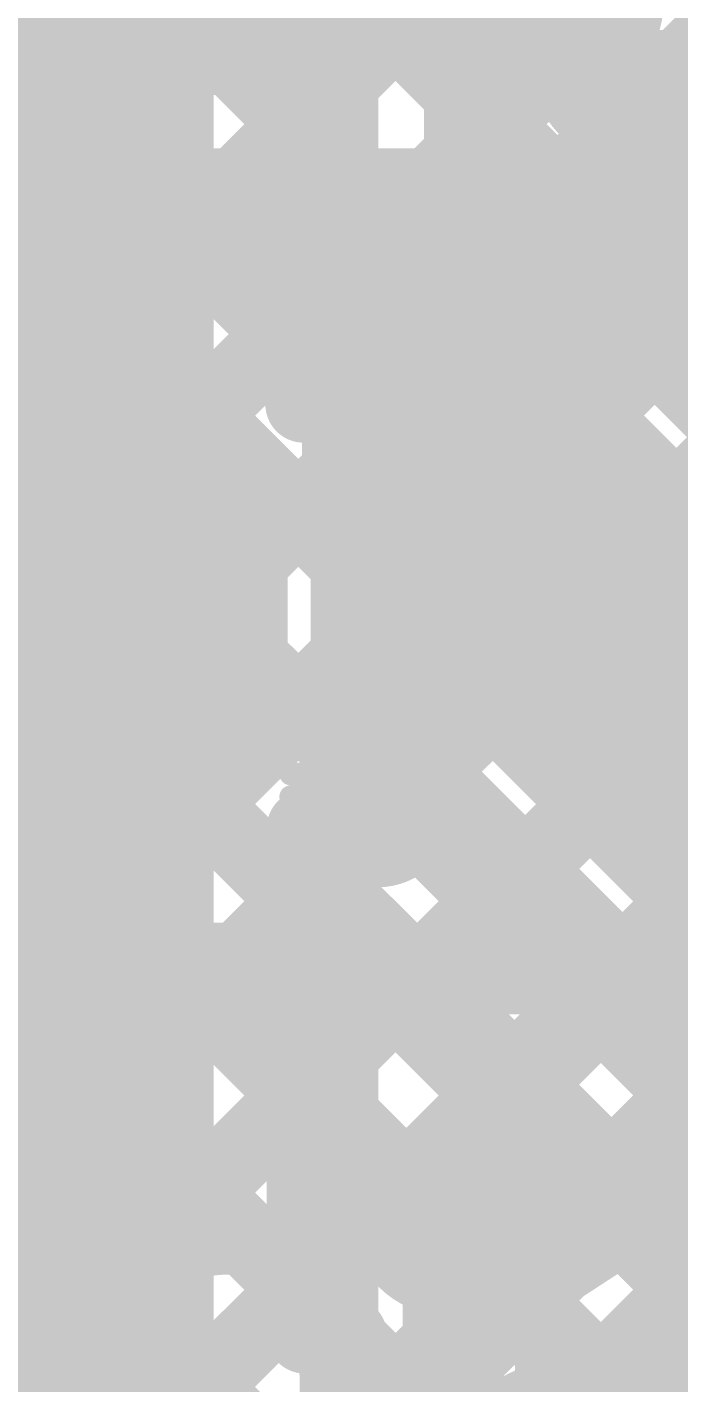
# Model space of a CAD drawing. Header units: millimetres. Extents: x -0.33 to 3.26, y -0.12 to 2.83.
# Drawn here: x 2.1725 to 2.2578, y 1.6632 to 1.8409 of the extents above; entities that cross this region are included whole.
import ezdxf

# ---------------------------------------------------------------- set-up
doc = ezdxf.new("R2010")
doc.units = ezdxf.units.MM
doc.header["$MEASUREMENT"] = 0
for name, color, linetype in [('BottomLayer', 5, 'Continuous'), ('BottomOverlay', 54, 'Continuous'), ('BottomPaste', 16, 'Continuous'), ('BottomSolder', 6, 'Continuous'), ('TopLayer', 1, 'Continuous'), ('TopOverlay', 2, 'Continuous'), ('ViaHoleLayer', 16, 'Continuous')]:
    doc.layers.add(name, color=color, linetype=linetype)
doc.styles.add('Agency FB', font='', dxfattribs={"height": 0.2})
doc.styles.add('Arial', font='', dxfattribs={"height": 0.2})
doc.styles.get('Agency FB').set_extended_font_data('Agency FB')
doc.styles.get('Arial').set_extended_font_data('Arial')

# ---------------------------------------------------------------- blocks, each defined once
blk = doc.blocks.new('SOT23_3_B_180')
at = {"layer": 'BottomLayer'}
for points in [[(-0.02166, 0.02657), (-0.05316, 0.02657), (-0.05316, 0.05807), (-0.02166, 0.05807)], [(0.05314, 0.02657), (0.02165, 0.02657), (0.02165, 0.05807), (0.05314, 0.05807)], [(0.01574, -0.05807), (-0.01575, -0.05807), (-0.01575, -0.02657), (0.01574, -0.02657)]]:
    blk.add_hatch(color=5, dxfattribs=at).paths.add_polyline_path(points)
at = {"layer": 'BottomPaste'}
for points in [[(-0.02166, 0.02657), (-0.05316, 0.02657), (-0.05316, 0.05807), (-0.02166, 0.05807)], [(0.05314, 0.02657), (0.02165, 0.02657), (0.02165, 0.05807), (0.05314, 0.05807)], [(0.01574, -0.05807), (-0.01575, -0.05807), (-0.01575, -0.02657), (0.01574, -0.02657)]]:
    blk.add_hatch(color=16, dxfattribs=at).paths.add_polyline_path(points)
at = {"layer": 'BottomSolder'}
for points in [[(-0.01766, 0.02257), (-0.05716, 0.02257), (-0.05716, 0.06207), (-0.01766, 0.06207)], [(0.05714, 0.02257), (0.01765, 0.02257), (0.01765, 0.06207), (0.05714, 0.06207)], [(0.01974, -0.06207), (-0.01975, -0.06207), (-0.01975, -0.02257), (0.01974, -0.02257)]]:
    blk.add_hatch(color=6, dxfattribs=at).paths.add_polyline_path(points)
at = {"layer": 'BottomOverlay'}
for points, const_width in [([(-0.06409, 0.068, 1), (-0.07393, 0.068, 1)], 0.00984), ([(-0.07639, 0.068, 1), (-0.07147, 0.068, 1)], 0.00492), ([(-0.06655, 0.068, 1), (-0.06162, 0.068, 1)], 0.00492), ([(-0.01351, 0.032, 1), (-0.00851, 0.032, 1)], 0.005), ([(0.00849, 0.032, 1), (0.01349, 0.032, 1)], 0.005), ([(-0.06651, 0.03, 1), (-0.06151, 0.03, 1)], 0.005), ([(0.06149, 0.03, 1), (0.06649, 0.03, 1)], 0.005), ([(0.02649, -0.031, 1), (0.03149, -0.031, 1)], 0.005), ([(0.06149, -0.031, 1), (0.06649, -0.031, 1)], 0.005), ([(0.06149, -0.031, 1), (0.06649, -0.031, 1)], 0.005), ([(-0.06651, -0.032, 1), (-0.06151, -0.032, 1)], 0.005), ([(-0.06651, -0.032, 1), (-0.06151, -0.032, 1)], 0.005), ([(-0.03151, -0.032, 1), (-0.02651, -0.032, 1)], 0.005)]:
    blk.add_lwpolyline(points, format="xyb", close=True, dxfattribs=dict(at, const_width=const_width))
at = {"layer": 'BottomOverlay', "const_width": 0.01}
for points in [[(0.01099, 0.032), (-0.01101, 0.032)], [(-0.06401, 0.03), (-0.06401, -0.032)], [(0.06399, 0.03), (0.06399, -0.031)], [(0.06399, -0.031), (0.02899, -0.031)], [(-0.02901, -0.032), (-0.06401, -0.032)]]:
    blk.add_lwpolyline(points, dxfattribs=at)
blk = doc.blocks.new('SOT23_3_B_182')
at = {"layer": 'BottomLayer'}
for points in [[(-0.02166, 0.02657), (-0.05316, 0.02657), (-0.05316, 0.05807), (-0.02166, 0.05807)], [(0.05314, 0.02657), (0.02165, 0.02657), (0.02165, 0.05807), (0.05314, 0.05807)], [(0.01574, -0.05807), (-0.01575, -0.05807), (-0.01575, -0.02657), (0.01574, -0.02657)]]:
    blk.add_hatch(color=5, dxfattribs=at).paths.add_polyline_path(points)
at = {"layer": 'BottomPaste'}
for points in [[(-0.02166, 0.02657), (-0.05316, 0.02657), (-0.05316, 0.05807), (-0.02166, 0.05807)], [(0.05314, 0.02657), (0.02165, 0.02657), (0.02165, 0.05807), (0.05314, 0.05807)], [(0.01574, -0.05807), (-0.01575, -0.05807), (-0.01575, -0.02657), (0.01574, -0.02657)]]:
    blk.add_hatch(color=16, dxfattribs=at).paths.add_polyline_path(points)
at = {"layer": 'BottomSolder'}
for points in [[(-0.01766, 0.02257), (-0.05716, 0.02257), (-0.05716, 0.06207), (-0.01766, 0.06207)], [(0.05714, 0.02257), (0.01765, 0.02257), (0.01765, 0.06207), (0.05714, 0.06207)], [(0.01974, -0.06207), (-0.01975, -0.06207), (-0.01975, -0.02257), (0.01974, -0.02257)]]:
    blk.add_hatch(color=6, dxfattribs=at).paths.add_polyline_path(points)
at = {"layer": 'BottomOverlay'}
for points, const_width in [([(-0.06409, 0.068, 1), (-0.07393, 0.068, 1)], 0.00984), ([(-0.07639, 0.068, 1), (-0.07147, 0.068, 1)], 0.00492), ([(-0.06655, 0.068, 1), (-0.06162, 0.068, 1)], 0.00492), ([(-0.01351, 0.032, 1), (-0.00851, 0.032, 1)], 0.005), ([(0.00849, 0.032, 1), (0.01349, 0.032, 1)], 0.005), ([(-0.06651, 0.03, 1), (-0.06151, 0.03, 1)], 0.005), ([(0.06149, 0.03, 1), (0.06649, 0.03, 1)], 0.005), ([(0.02649, -0.031, 1), (0.03149, -0.031, 1)], 0.005), ([(0.06149, -0.031, 1), (0.06649, -0.031, 1)], 0.005), ([(0.06149, -0.031, 1), (0.06649, -0.031, 1)], 0.005), ([(-0.06651, -0.032, 1), (-0.06151, -0.032, 1)], 0.005), ([(-0.06651, -0.032, 1), (-0.06151, -0.032, 1)], 0.005), ([(-0.03151, -0.032, 1), (-0.02651, -0.032, 1)], 0.005)]:
    blk.add_lwpolyline(points, format="xyb", close=True, dxfattribs=dict(at, const_width=const_width))
at = {"layer": 'BottomOverlay', "const_width": 0.01}
for points in [[(0.01099, 0.032), (-0.01101, 0.032)], [(-0.06401, 0.03), (-0.06401, -0.032)], [(0.06399, 0.03), (0.06399, -0.031)], [(0.06399, -0.031), (0.02899, -0.031)], [(-0.02901, -0.032), (-0.06401, -0.032)]]:
    blk.add_lwpolyline(points, dxfattribs=at)

msp = doc.modelspace()

# ---------------------------------------------------------------- hatches: boundary and pattern name
at = {"layer": 'BottomLayer'}
msp.add_hatch(color=5, dxfattribs=at).paths.add_polyline_path([(2.13945, 1.832), (2.21745, 1.832), (2.21745, 1.905), (2.13945, 1.905)])
h = msp.add_hatch(color=5, dxfattribs=at)
edge = h.paths.add_edge_path()
edge.add_arc((2.244, 1.844), 0.01181, 0, 360)
h = msp.add_hatch(color=5, dxfattribs=at)
edge = h.paths.add_edge_path()
edge.add_arc((2.244, 1.804), 0.01181, 0, 360)
h = msp.add_hatch(color=5, dxfattribs=at)
edge = h.paths.add_edge_path()
edge.add_arc((2.267, 1.685), 0.01181, 0, 360)
h = msp.add_hatch(color=5, dxfattribs=at)
edge = h.paths.add_edge_path()
edge.add_arc((2.227, 1.684), 0.01181, 0, 360)
at = {"layer": 'TopLayer'}
h = msp.add_hatch(color=1, dxfattribs=at)
edge = h.paths.add_edge_path()
edge.add_arc((2.244, 1.844), 0.01181, 0, 360)
h = msp.add_hatch(color=1, dxfattribs=at)
edge = h.paths.add_edge_path()
edge.add_arc((2.244, 1.804), 0.01181, 0, 360)
h = msp.add_hatch(color=1, dxfattribs=at)
edge = h.paths.add_edge_path()
edge.add_arc((2.267, 1.685), 0.01181, 0, 360)
h = msp.add_hatch(color=1, dxfattribs=at)
edge = h.paths.add_edge_path()
edge.add_arc((2.227, 1.684), 0.01181, 0, 360)
at = {"layer": 'ViaHoleLayer'}
h = msp.add_hatch(color=16, dxfattribs=at)
edge = h.paths.add_edge_path()
edge.add_arc((2.244, 1.844), 0.00787, 0, 360)
h = msp.add_hatch(color=16, dxfattribs=at)
edge = h.paths.add_edge_path()
edge.add_arc((2.244, 1.804), 0.00787, 0, 360)
h = msp.add_hatch(color=16, dxfattribs=at)
edge = h.paths.add_edge_path()
edge.add_arc((2.227, 1.684), 0.00787, 0, 360)

# ---------------------------------------------------------------- linework, layer by layer
at = {"layer": 'BottomLayer'}
for points, const_width in [([(2.22945, 1.83547), (2.29448, 1.9005)], 0.01), ([(2.22945, 1.82), (2.22945, 1.9005)], 0.01), ([(2.21369, 1.79142), (2.30657, 1.8843)], 0.01), ([(2.21461, 1.76406), (2.30833, 1.85778)], 0.01), ([(2.05645, 1.8505), (2.17095, 1.8505)], 0.02), ([(2.22945, 1.85194), (2.32022, 1.76118)], 0.01), ([(2.20886, 1.73003), (2.30833, 1.8295)], 0.01), ([(2.22945, 1.82366), (2.29878, 1.75433)], 0.01), ([(2.18656, 1.82), (2.22945, 1.82)], 0.01), ([(2.18656, 1.82), (2.20238, 1.80418)], 0.01), ([(2.20027, 1.80629), (2.21398, 1.82)], 0.01), ([(2.20483, 1.82), (2.28455, 1.74028)], 0.01), ([(2.16245, 1.813), (2.18686, 1.78859)], 0.02), ([(2.20886, 1.70174), (2.30833, 1.80121)], 0.01), ([(2.18686, 1.76367), (2.18686, 1.78859)], 0.02), ([(2.20868, 1.79142), (2.21461, 1.79142)], 0.01), ([(2.21461, 1.73593), (2.21461, 1.79142)], 0.01), ([(2.20886, 1.67346), (2.32572, 1.79032)], 0.01), ([(2.21461, 1.78193), (2.2741, 1.72244)], 0.01), ([(2.18686, 1.64167), (2.18686, 1.76367)], 0.02), ([(2.21461, 1.75365), (2.2741, 1.69416)], 0.01), ([(2.20886, 1.73593), (2.21461, 1.73593)], 0.01), ([(2.20886, 1.66942), (2.20886, 1.73593)], 0.01), ([(2.20886, 1.73111), (2.2741, 1.66587)], 0.01), ([(2.21461, 1.65092), (2.2741, 1.71041)], 0.01), ([(2.20886, 1.70283), (2.2741, 1.63759)], 0.01), ([(2.21461, 1.62264), (2.2741, 1.68213)], 0.01), ([(2.20886, 1.67454), (2.21398, 1.66942)], 0.01), ([(2.20886, 1.66942), (2.21461, 1.66942)], 0.01), ([(2.21461, 1.61393), (2.21461, 1.66942)], 0.01), ([(2.21461, 1.6688), (2.40747, 1.47593)], 0.01)]:
    msp.add_lwpolyline(points, dxfattribs=dict(at, const_width=const_width))
for points, const_width in [([(2.16595, 1.8505, 1), (2.17595, 1.8505, 1)], 0.01), ([(2.22695, 1.83547, 1), (2.23195, 1.83547, 1)], 0.005), ([(2.22695, 1.82366, 1), (2.23195, 1.82366, 1)], 0.005), ([(2.18406, 1.82, 1), (2.18906, 1.82, 1)], 0.005), ([(2.18406, 1.82, 1), (2.18906, 1.82, 1)], 0.005), ([(2.20233, 1.82, 1), (2.20733, 1.82, 1)], 0.005), ([(2.21148, 1.82, 1), (2.21648, 1.82, 1)], 0.005), ([(2.22695, 1.82, 1), (2.23195, 1.82, 1)], 0.005), ([(2.22695, 1.82, 1), (2.23195, 1.82, 1)], 0.005), ([(2.19777, 1.80629, 1), (2.20277, 1.80629, 1)], 0.005), ([(2.19988, 1.80418, 1), (2.20488, 1.80418, 1)], 0.005), ([(2.19988, 1.80418, 1), (2.20488, 1.80418, 1)], 0.005), ([(2.19992, 1.80414, 1), (2.20492, 1.80414, 1)], 0.005), ([(2.18186, 1.78859, 1), (2.19186, 1.78859, 1)], 0.01), ([(2.18186, 1.78859, 1), (2.19186, 1.78859, 1)], 0.01), ([(2.20618, 1.79142, 1), (2.21118, 1.79142, 1)], 0.005), ([(2.20618, 1.79142, 1), (2.21118, 1.79142, 1)], 0.005), ([(2.20618, 1.79142, 1), (2.21118, 1.79142, 1)], 0.005), ([(2.21119, 1.79142, 1), (2.21619, 1.79142, 1)], 0.005), ([(2.21211, 1.79142, 1), (2.21711, 1.79142, 1)], 0.005), ([(2.21211, 1.79142, 1), (2.21711, 1.79142, 1)], 0.005), ([(2.21211, 1.78193, 1), (2.21711, 1.78193, 1)], 0.005), ([(2.18186, 1.76367, 1), (2.19186, 1.76367, 1)], 0.01), ([(2.18186, 1.76367, 1), (2.19186, 1.76367, 1)], 0.01), ([(2.21211, 1.76406, 1), (2.21711, 1.76406, 1)], 0.005), ([(2.21211, 1.75365, 1), (2.21711, 1.75365, 1)], 0.005), ([(2.20636, 1.73593, 1), (2.21136, 1.73593, 1)], 0.005), ([(2.20636, 1.73593, 1), (2.21136, 1.73593, 1)], 0.005), ([(2.21211, 1.73593, 1), (2.21711, 1.73593, 1)], 0.005), ([(2.21211, 1.73593, 1), (2.21711, 1.73593, 1)], 0.005), ([(2.20636, 1.73111, 1), (2.21136, 1.73111, 1)], 0.005), ([(2.20636, 1.73003, 1), (2.21136, 1.73003, 1)], 0.005), ([(2.20636, 1.70283, 1), (2.21136, 1.70283, 1)], 0.005), ([(2.20636, 1.70174, 1), (2.21136, 1.70174, 1)], 0.005), ([(2.20636, 1.67454, 1), (2.21136, 1.67454, 1)], 0.005), ([(2.20636, 1.67346, 1), (2.21136, 1.67346, 1)], 0.005), ([(2.20636, 1.66942, 1), (2.21136, 1.66942, 1)], 0.005), ([(2.20636, 1.66942, 1), (2.21136, 1.66942, 1)], 0.005), ([(2.21148, 1.66942, 1), (2.21648, 1.66942, 1)], 0.005), ([(2.21211, 1.66942, 1), (2.21711, 1.66942, 1)], 0.005), ([(2.21211, 1.66942, 1), (2.21711, 1.66942, 1)], 0.005), ([(2.21211, 1.6688, 1), (2.21711, 1.6688, 1)], 0.005)]:
    msp.add_lwpolyline(points, format="xyb", close=True, dxfattribs=dict(at, const_width=const_width))
at = {"layer": 'BottomLayer', "const_width": 0.01}
for points in [[(2.20238, 1.80418, -0.166197), (2.20868, 1.79142)], [(2.20242, 1.80414, -0.165551), (2.20868, 1.79142)]]:
    msp.add_lwpolyline(points, format="xyb", dxfattribs=at)
at = {"layer": 'TopLayer'}
for points, const_width in [([(2.17391, 1.583), (2.17391, 2.0215)], 0.012), ([(2.19191, 1.583), (2.19191, 2.00591)], 0.01), ([(2.19191, 1.83753), (2.353, 1.99862)], 0.01), ([(2.19191, 1.81207), (2.353, 1.97316)], 0.01), ([(2.19191, 1.78662), (2.353, 1.94771)], 0.01), ([(2.19191, 1.76116), (2.353, 1.92225)], 0.01), ([(2.19191, 1.73571), (2.353, 1.8968)], 0.01), ([(2.19191, 1.89514), (2.353, 1.73405)], 0.01), ([(2.19191, 1.71025), (2.353, 1.87134)], 0.01), ([(2.19191, 1.86968), (2.34948, 1.71211)], 0.01), ([(2.19191, 1.6848), (2.353, 1.84588)], 0.01), ([(2.19191, 1.84422), (2.33676, 1.69938)], 0.01), ([(2.19191, 1.65934), (2.353, 1.82043)], 0.01), ([(2.19191, 1.81877), (2.32038, 1.6903)], 0.01), ([(2.19191, 1.63388), (2.353, 1.79497)], 0.01), ([(2.19191, 1.79331), (2.30968, 1.67555)], 0.01), ([(2.19191, 1.60843), (2.353, 1.76952)], 0.01), ([(2.19191, 1.76786), (2.47366, 1.48611)], 0.01), ([(2.19191, 1.7424), (2.44831, 1.486)], 0.01), ([(2.19191, 1.71695), (2.42286, 1.486)], 0.01), ([(2.19191, 1.69149), (2.3974, 1.486)], 0.01), ([(2.19191, 1.66603), (2.37195, 1.486)], 0.01)]:
    msp.add_lwpolyline(points, dxfattribs=dict(at, const_width=const_width))
at = {"layer": 'TopLayer', "const_width": 0.005}
for points in [[(2.18941, 1.84422, 1), (2.19441, 1.84422, 1)], [(2.18941, 1.83753, 1), (2.19441, 1.83753, 1)], [(2.18941, 1.81877, 1), (2.19441, 1.81877, 1)], [(2.18941, 1.81207, 1), (2.19441, 1.81207, 1)], [(2.18941, 1.79331, 1), (2.19441, 1.79331, 1)], [(2.18941, 1.78662, 1), (2.19441, 1.78662, 1)], [(2.18941, 1.76786, 1), (2.19441, 1.76786, 1)], [(2.18941, 1.76116, 1), (2.19441, 1.76116, 1)], [(2.18941, 1.7424, 1), (2.19441, 1.7424, 1)], [(2.18941, 1.73571, 1), (2.19441, 1.73571, 1)], [(2.18941, 1.71695, 1), (2.19441, 1.71695, 1)], [(2.18941, 1.71025, 1), (2.19441, 1.71025, 1)], [(2.18941, 1.69149, 1), (2.19441, 1.69149, 1)], [(2.18941, 1.6848, 1), (2.19441, 1.6848, 1)], [(2.18941, 1.66603, 1), (2.19441, 1.66603, 1)], [(2.18941, 1.65934, 1), (2.19441, 1.65934, 1)]]:
    msp.add_lwpolyline(points, format="xyb", close=True, dxfattribs=at)
at = {"layer": 'TopOverlay', "const_width": 0.003}
for points in [[(2.174, 1.839), (2.192, 1.839)], [(2.249, 1.839), (2.27, 1.839)], [(2.174, 1.836), (2.192, 1.836)], [(2.249, 1.836), (2.27, 1.836)], [(2.174, 1.833), (2.192, 1.833)], [(2.249, 1.833), (2.273, 1.833)], [(2.174, 1.83), (2.192, 1.83)], [(2.246, 1.83), (2.273, 1.83)], [(2.174, 1.827), (2.192, 1.827)], [(2.246, 1.827), (2.273, 1.827)], [(2.174, 1.824), (2.192, 1.824)], [(2.243, 1.824), (2.276, 1.824)], [(2.174, 1.821), (2.192, 1.821)], [(2.243, 1.821), (2.276, 1.821)], [(2.174, 1.818), (2.192, 1.818)], [(2.24, 1.818), (2.279, 1.818)], [(2.174, 1.815), (2.192, 1.815)], [(2.24, 1.815), (2.258, 1.815)], [(2.174, 1.812), (2.192, 1.812)], [(2.237, 1.812), (2.255, 1.812)], [(2.174, 1.809), (2.192, 1.809)], [(2.237, 1.809), (2.255, 1.809)], [(2.174, 1.806), (2.192, 1.806)], [(2.237, 1.806), (2.252, 1.806)], [(2.174, 1.803), (2.192, 1.803)], [(2.234, 1.803), (2.252, 1.803)], [(2.174, 1.8), (2.192, 1.8)], [(2.234, 1.8), (2.252, 1.8)], [(2.174, 1.797), (2.192, 1.797)], [(2.231, 1.797), (2.249, 1.797)], [(2.174, 1.794), (2.192, 1.794)], [(2.231, 1.794), (2.249, 1.794)], [(2.174, 1.791), (2.192, 1.791)], [(2.228, 1.791), (2.246, 1.791)], [(2.174, 1.788), (2.192, 1.788)], [(2.228, 1.788), (2.246, 1.788)], [(2.174, 1.785), (2.192, 1.785)], [(2.225, 1.785), (2.243, 1.785)], [(2.174, 1.782), (2.192, 1.782)], [(2.225, 1.782), (2.243, 1.782)], [(2.174, 1.779), (2.192, 1.779)], [(2.225, 1.779), (2.243, 1.779)], [(2.174, 1.776), (2.192, 1.776)], [(2.222, 1.776), (2.297, 1.776)], [(2.174, 1.773), (2.192, 1.773)], [(2.222, 1.773), (2.297, 1.773)], [(2.174, 1.77), (2.192, 1.77)], [(2.219, 1.77), (2.3, 1.77)], [(2.174, 1.767), (2.192, 1.767)], [(2.219, 1.767), (2.3, 1.767)], [(2.174, 1.764), (2.192, 1.764)], [(2.216, 1.764), (2.303, 1.764)], [(2.174, 1.761), (2.192, 1.761)], [(2.216, 1.761), (2.303, 1.761)], [(2.174, 1.758), (2.192, 1.758)], [(2.213, 1.758), (2.231, 1.758)], [(2.102, 1.755), (2.192, 1.755)], [(2.213, 1.755), (2.231, 1.755)], [(2.102, 1.752), (2.192, 1.752)], [(2.213, 1.752), (2.231, 1.752)], [(2.105, 1.749), (2.192, 1.749)], [(2.21, 1.749), (2.228, 1.749)], [(2.105, 1.746), (2.189, 1.746)], [(2.21, 1.746), (2.228, 1.746)], [(2.105, 1.743), (2.189, 1.743)], [(2.207, 1.743), (2.225, 1.743)], [(2.111, 1.74), (2.183, 1.74)], [(2.207, 1.74), (2.225, 1.74)], [(1.895, 1.722), (2.537, 1.722)], [(1.889, 1.719), (2.537, 1.719)], [(1.886, 1.716), (2.537, 1.716)], [(1.88, 1.713), (2.537, 1.713)]]:
    msp.add_lwpolyline(points, dxfattribs=at)
at = {"layer": 'TopOverlay', "const_width": 0.0015}
for points in [[(2.17325, 1.839, 1), (2.17475, 1.839, 1)], [(2.19125, 1.839, 1), (2.19275, 1.839, 1)], [(2.24825, 1.839, 1), (2.24975, 1.839, 1)], [(2.17325, 1.836, 1), (2.17475, 1.836, 1)], [(2.19125, 1.836, 1), (2.19275, 1.836, 1)], [(2.24825, 1.836, 1), (2.24975, 1.836, 1)], [(2.17325, 1.833, 1), (2.17475, 1.833, 1)], [(2.19125, 1.833, 1), (2.19275, 1.833, 1)], [(2.24825, 1.833, 1), (2.24975, 1.833, 1)], [(2.17325, 1.83, 1), (2.17475, 1.83, 1)], [(2.19125, 1.83, 1), (2.19275, 1.83, 1)], [(2.24525, 1.83, 1), (2.24675, 1.83, 1)], [(2.17325, 1.827, 1), (2.17475, 1.827, 1)], [(2.19125, 1.827, 1), (2.19275, 1.827, 1)], [(2.24525, 1.827, 1), (2.24675, 1.827, 1)], [(2.17325, 1.824, 1), (2.17475, 1.824, 1)], [(2.19125, 1.824, 1), (2.19275, 1.824, 1)], [(2.24225, 1.824, 1), (2.24375, 1.824, 1)], [(2.17325, 1.821, 1), (2.17475, 1.821, 1)], [(2.19125, 1.821, 1), (2.19275, 1.821, 1)], [(2.24225, 1.821, 1), (2.24375, 1.821, 1)], [(2.17325, 1.818, 1), (2.17475, 1.818, 1)], [(2.19125, 1.818, 1), (2.19275, 1.818, 1)], [(2.23925, 1.818, 1), (2.24075, 1.818, 1)], [(2.17325, 1.815, 1), (2.17475, 1.815, 1)], [(2.19125, 1.815, 1), (2.19275, 1.815, 1)], [(2.23925, 1.815, 1), (2.24075, 1.815, 1)], [(2.25725, 1.815, 1), (2.25875, 1.815, 1)], [(2.17325, 1.812, 1), (2.17475, 1.812, 1)], [(2.19125, 1.812, 1), (2.19275, 1.812, 1)], [(2.23625, 1.812, 1), (2.23775, 1.812, 1)], [(2.25425, 1.812, 1), (2.25575, 1.812, 1)], [(2.17325, 1.809, 1), (2.17475, 1.809, 1)], [(2.19125, 1.809, 1), (2.19275, 1.809, 1)], [(2.23625, 1.809, 1), (2.23775, 1.809, 1)], [(2.25425, 1.809, 1), (2.25575, 1.809, 1)], [(2.17325, 1.806, 1), (2.17475, 1.806, 1)], [(2.19125, 1.806, 1), (2.19275, 1.806, 1)], [(2.23625, 1.806, 1), (2.23775, 1.806, 1)], [(2.25125, 1.806, 1), (2.25275, 1.806, 1)], [(2.17325, 1.803, 1), (2.17475, 1.803, 1)], [(2.19125, 1.803, 1), (2.19275, 1.803, 1)], [(2.23325, 1.803, 1), (2.23475, 1.803, 1)], [(2.25125, 1.803, 1), (2.25275, 1.803, 1)], [(2.17325, 1.8, 1), (2.17475, 1.8, 1)], [(2.19125, 1.8, 1), (2.19275, 1.8, 1)], [(2.23325, 1.8, 1), (2.23475, 1.8, 1)], [(2.25125, 1.8, 1), (2.25275, 1.8, 1)], [(2.17325, 1.797, 1), (2.17475, 1.797, 1)], [(2.19125, 1.797, 1), (2.19275, 1.797, 1)], [(2.23025, 1.797, 1), (2.23175, 1.797, 1)], [(2.24825, 1.797, 1), (2.24975, 1.797, 1)], [(2.17325, 1.794, 1), (2.17475, 1.794, 1)], [(2.19125, 1.794, 1), (2.19275, 1.794, 1)], [(2.23025, 1.794, 1), (2.23175, 1.794, 1)], [(2.24825, 1.794, 1), (2.24975, 1.794, 1)], [(2.17325, 1.791, 1), (2.17475, 1.791, 1)], [(2.19125, 1.791, 1), (2.19275, 1.791, 1)], [(2.22725, 1.791, 1), (2.22875, 1.791, 1)], [(2.24525, 1.791, 1), (2.24675, 1.791, 1)], [(2.17325, 1.788, 1), (2.17475, 1.788, 1)], [(2.19125, 1.788, 1), (2.19275, 1.788, 1)], [(2.22725, 1.788, 1), (2.22875, 1.788, 1)], [(2.24525, 1.788, 1), (2.24675, 1.788, 1)], [(2.17325, 1.785, 1), (2.17475, 1.785, 1)], [(2.19125, 1.785, 1), (2.19275, 1.785, 1)], [(2.22425, 1.785, 1), (2.22575, 1.785, 1)], [(2.24225, 1.785, 1), (2.24375, 1.785, 1)], [(2.17325, 1.782, 1), (2.17475, 1.782, 1)], [(2.19125, 1.782, 1), (2.19275, 1.782, 1)], [(2.22425, 1.782, 1), (2.22575, 1.782, 1)], [(2.24225, 1.782, 1), (2.24375, 1.782, 1)], [(2.17325, 1.779, 1), (2.17475, 1.779, 1)], [(2.19125, 1.779, 1), (2.19275, 1.779, 1)], [(2.22425, 1.779, 1), (2.22575, 1.779, 1)], [(2.24225, 1.779, 1), (2.24375, 1.779, 1)], [(2.17325, 1.776, 1), (2.17475, 1.776, 1)], [(2.19125, 1.776, 1), (2.19275, 1.776, 1)], [(2.22125, 1.776, 1), (2.22275, 1.776, 1)], [(2.17325, 1.773, 1), (2.17475, 1.773, 1)], [(2.19125, 1.773, 1), (2.19275, 1.773, 1)], [(2.22125, 1.773, 1), (2.22275, 1.773, 1)], [(2.17325, 1.77, 1), (2.17475, 1.77, 1)], [(2.19125, 1.77, 1), (2.19275, 1.77, 1)], [(2.21825, 1.77, 1), (2.21975, 1.77, 1)], [(2.17325, 1.767, 1), (2.17475, 1.767, 1)], [(2.19125, 1.767, 1), (2.19275, 1.767, 1)], [(2.21825, 1.767, 1), (2.21975, 1.767, 1)], [(2.17325, 1.764, 1), (2.17475, 1.764, 1)], [(2.19125, 1.764, 1), (2.19275, 1.764, 1)], [(2.21525, 1.764, 1), (2.21675, 1.764, 1)], [(2.17325, 1.761, 1), (2.17475, 1.761, 1)], [(2.19125, 1.761, 1), (2.19275, 1.761, 1)], [(2.21525, 1.761, 1), (2.21675, 1.761, 1)], [(2.17325, 1.758, 1), (2.17475, 1.758, 1)], [(2.19125, 1.758, 1), (2.19275, 1.758, 1)], [(2.21225, 1.758, 1), (2.21375, 1.758, 1)], [(2.23025, 1.758, 1), (2.23175, 1.758, 1)], [(2.19125, 1.755, 1), (2.19275, 1.755, 1)], [(2.21225, 1.755, 1), (2.21375, 1.755, 1)], [(2.23025, 1.755, 1), (2.23175, 1.755, 1)], [(2.19125, 1.752, 1), (2.19275, 1.752, 1)], [(2.21225, 1.752, 1), (2.21375, 1.752, 1)], [(2.23025, 1.752, 1), (2.23175, 1.752, 1)], [(2.19125, 1.749, 1), (2.19275, 1.749, 1)], [(2.20925, 1.749, 1), (2.21075, 1.749, 1)], [(2.22725, 1.749, 1), (2.22875, 1.749, 1)], [(2.18825, 1.746, 1), (2.18975, 1.746, 1)], [(2.20925, 1.746, 1), (2.21075, 1.746, 1)], [(2.22725, 1.746, 1), (2.22875, 1.746, 1)], [(2.18825, 1.743, 1), (2.18975, 1.743, 1)], [(2.20625, 1.743, 1), (2.20775, 1.743, 1)], [(2.22425, 1.743, 1), (2.22575, 1.743, 1)], [(2.18225, 1.74, 1), (2.18375, 1.74, 1)], [(2.20625, 1.74, 1), (2.20775, 1.74, 1)], [(2.22425, 1.74, 1), (2.22575, 1.74, 1)]]:
    msp.add_lwpolyline(points, format="xyb", close=True, dxfattribs=at)

# ---------------------------------------------------------------- block references
at = {"rotation": 180}
for name, p in [('SOT23_3_B_182', (2.14945, 1.806)), ('SOT23_3_B_180', (2.14945, 1.684))]:
    msp.add_blockref(name, p, dxfattribs=at)

# ---------------------------------------------------------------- texts
at = {"layer": 'BottomOverlay', "style": 'Arial', "text_generation_flag": 2}
for s, p in [('Q39', (2.22545, 1.746)), ('Q41', (2.22645, 1.626))]:
    msp.add_text(s, height=0.04, rotation=270, dxfattribs=at).set_placement(p)
at = {"layer": 'TopOverlay', "style": 'Agency FB'}
msp.add_text('Manufacturing Security Solutions for the Self Storage Industry', height=0.05, rotation=360, dxfattribs=at).set_placement((1.433, 1.643))

doc.saveas('drawing.dxf')
